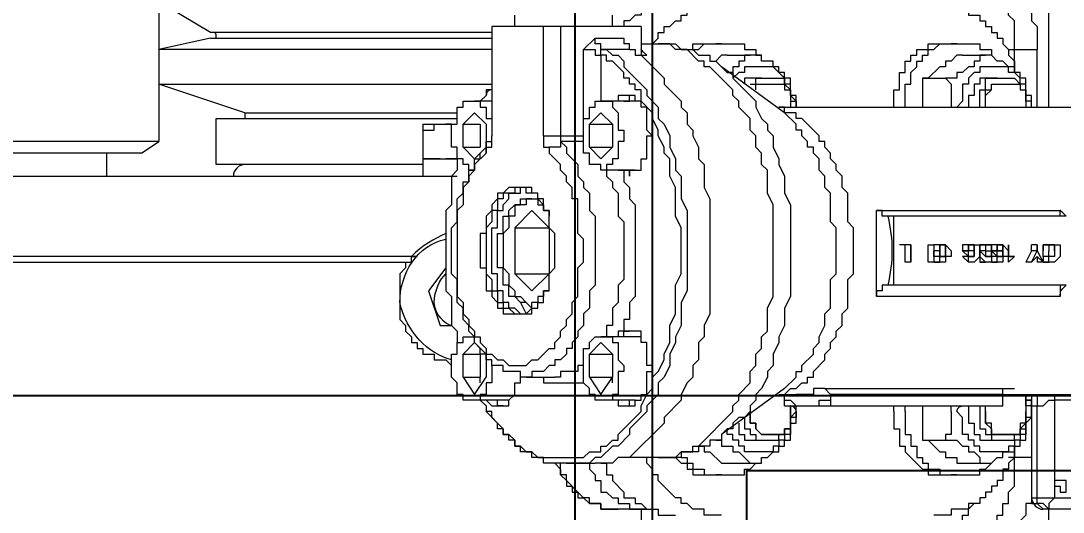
# Model space of a CAD drawing. Header units: millimetres. Extents: x 25083 to 52777, y 24772 to 45779.
# Drawn here: x 39082.8 to 39150.2, y 33938.9 to 33970.7 of the extents above; entities that cross this region are included whole.
import ezdxf

# ---------------------------------------------------------------- set-up
doc = ezdxf.new("R2010")
doc.units = ezdxf.units.MM
doc.styles.get("Standard").update_dxf_attribs({"font": ''})
doc.styles.get('Standard').set_extended_font_data('SimSun')
doc.dimstyles.new('ISO-25', dxfattribs={"dimtxt": 2.5, "dimasz": 2.5, "dimexe": 1.25, "dimexo": 0.625, "dimtad": 1, "dimtxsty": 'Standard', "dimcen": 2.5, "dimadec": 0, "dimazin": 0, "dimtfac": 1, "dimtmove": 0, "dimatfit": 3, "dimfxl": 1, "dimarcsym": 0})

# ---------------------------------------------------------------- blocks, each defined once
blk = doc.blocks.new('A$C6E4F4F8B')
at = {"color": 6, "ltscale": 15}
blk.add_line((74, 6.083), (74, 63.918), dxfattribs=at)
at = {"color": 1}
blk.add_line((74, 6.083), (24, 6.083), dxfattribs=at)
blk.add_line((0, 0), (197.2, 0))
blk = doc.blocks.new('*D925')
at = {"color": 0, "lineweight": -2}
for p, q in [((29677.862, 34881.662), (29677.862, 32448.293)), ((40733.017, 34757.645), (40733.017, 32448.293)), ((29680.362, 32449.543), (40730.517, 32449.543))]:
    blk.add_line(p, q, dxfattribs=at)
at = {"color": 0}
for points in [[(29680.362, 32449.96), (29680.362, 32449.127), (29677.862, 32449.543)], [(40730.517, 32449.127), (40730.517, 32449.96), (40733.017, 32449.543)]]:
    blk.add_solid(points, dxfattribs=at)
at = {"layer": 'DEFPOINTS', "color": 0}
for p in [(29677.862, 34882.287), (40733.017, 34758.27), (40733.017, 32449.543)]:
    blk.add_point(p, dxfattribs=at)
at = {"color": 0, "insert": (35205.439, 32451.628), "char_height": 2.5, "attachment_point": 5}
blk.add_mtext('11055,15', dxfattribs=at)
blk = doc.blocks.new('zw$D2F4')
at = {"color": 7, "lineweight": 5}
for points in [[(775.769, 424.092), (775.769, 383.242)], [(776.14, 382.5), (776.14, 424.092)], [(781.339, 424.463), (781.339, 379.9)], [(783.567, 399.211), (783.567, 412.58)], [(782.825, 400.325), (782.825, 411.466)], [(781.339, 402.553), (782.825, 402.553)], [(782.825, 400.325), (783.567, 399.211)], [(792.48, 399.211), (783.567, 399.211)], [(785.424, 393.641), (787.281, 399.211)], [(787.281, 399.211), (787.281, 377.672)], [(790.252, 395.869), (789.509, 399.211)], [(789.509, 377.672), (789.509, 399.211)], [(790.623, 395.869), (792.851, 399.582)], [(790.252, 395.869), (790.252, 377.672)], [(790.623, 377.672), (790.623, 395.869)], [(782.082, 382.128), (782.082, 395.497)], [(782.082, 395.497), (785.053, 395.497)], [(785.053, 395.497), (785.053, 379.9)], [(785.424, 393.641), (785.053, 393.641)], [(785.424, 393.641), (785.424, 379.9)], [(775.769, 383.242), (775.398, 383.242), (775.026, 383.614), (772.055, 383.614), (771.684, 383.242), (771.313, 383.242), (770.941, 382.871), (770.57, 382.871), (770.57, 382.5), (770.199, 382.5), (770.199, 382.128), (769.827, 382.128), (769.827, 381.386), (769.456, 381.386), (769.456, 380.643), (769.084, 380.272)], [(775.769, 383.242), (775.769, 382.871), (776.14, 382.871), (776.14, 382.5)], [(773.912, 381.757), (771.684, 381.014)], [(775.398, 380.643), (773.912, 381.757)], [(782.453, 382.128), (781.339, 382.128)], [(782.453, 382.128), (782.453, 381.757)], [(782.453, 381.014), (782.453, 382.128)], [(782.453, 382.128), (782.453, 379.9)], [(784.682, 382.128), (782.453, 382.128)], [(784.31, 382.128), (784.31, 381.386), (784.682, 381.386), (784.682, 380.643)], [(784.682, 382.128), (784.682, 380.272)], [(771.684, 381.014), (771.684, 380.272)], [(766.856, 378.786), (766.856, 379.529), (767.228, 379.529), (767.228, 379.9), (767.599, 379.9), (767.97, 379.9), (768.342, 380.272), (769.084, 380.272)], [(769.084, 380.272), (769.827, 380.272), (769.827, 379.9), (770.57, 379.9), (770.57, 379.529), (770.941, 379.529), (770.941, 378.786)], [(782.453, 379.9), (781.711, 379.9), (781.339, 380.272), (779.483, 380.272), (779.111, 380.643), (773.912, 380.643), (773.541, 380.272), (771.684, 380.272), (771.313, 379.9), (770.57, 379.9)], [(770.941, 378.786), (771.313, 379.158), (771.684, 379.158), (772.055, 379.529), (772.798, 379.529), (773.169, 379.9), (774.655, 379.9), (775.026, 380.272), (777.997, 380.272), (778.368, 379.9), (778.74, 379.9), (779.854, 379.9), (780.225, 379.529), (780.968, 379.529), (780.968, 379.158), (781.711, 379.158), (781.711, 378.786)], [(781.711, 378.786), (781.711, 379.158), (782.082, 379.158), (782.082, 379.529), (782.453, 379.529), (782.453, 379.9), (783.196, 379.9), (783.196, 380.272), (783.939, 380.272)], [(782.453, 379.9), (782.453, 380.643)], [(783.939, 380.272), (784.682, 380.272), (784.682, 379.9), (785.796, 379.9), (785.796, 379.529), (786.167, 379.529), (786.167, 378.786)], [(768.342, 379.529), (767.228, 378.786)], [(768.342, 379.529), (768.342, 378.415)], [(768.342, 379.529), (769.827, 379.529)], [(782.825, 378.043), (782.082, 378.786), (781.711, 378.786), (781.339, 379.158), (780.968, 379.158), (780.597, 379.529), (779.483, 379.529), (779.111, 379.9), (775.398, 379.9), (775.026, 379.9), (773.541, 379.9), (773.169, 379.529), (772.427, 379.529), (772.055, 379.158), (771.684, 379.158), (771.313, 378.786), (770.941, 378.786), (770.941, 378.415), (770.57, 378.415), (770.199, 378.043), (769.827, 378.043), (769.827, 377.672), (769.456, 377.301), (769.456, 376.929), (769.084, 376.558), (769.084, 375.444), (769.456, 375.073), (769.456, 374.701), (770.199, 373.959), (770.199, 373.587), (770.57, 373.587)], [(769.827, 379.529), (769.827, 378.415)], [(770.57, 378.786), (769.827, 379.529)], [(783.196, 379.529), (782.453, 378.786)], [(783.196, 379.529), (783.196, 378.415)], [(783.196, 379.529), (784.682, 379.529)], [(784.682, 379.529), (784.682, 378.415)], [(785.424, 378.786), (784.682, 379.529)], [(766.856, 376.558), (766.856, 378.786)], [(769.084, 377.672), (767.97, 377.672), (767.97, 378.043), (767.228, 378.043), (767.228, 378.415), (766.856, 378.415), (766.856, 378.786)], [(767.228, 378.786), (768.342, 378.043)], [(767.97, 378.415), (768.342, 378.415)], [(768.342, 375.444), (768.342, 375.815), (768.713, 375.815), (768.713, 376.929), (769.084, 376.929), (769.084, 377.672), (769.456, 377.672), (769.456, 378.043), (769.827, 378.043), (769.827, 378.415), (770.199, 378.415), (770.57, 378.786), (770.941, 378.786)], [(769.827, 378.415), (768.342, 378.415)], [(769.827, 378.043), (770.57, 378.786)], [(776.512, 378.415), (775.398, 378.415), (775.398, 378.043), (773.912, 378.043), (773.912, 377.672), (773.541, 377.672), (773.169, 377.301), (772.798, 377.301), (772.798, 376.929), (772.427, 376.929), (772.427, 375.444)], [(780.597, 375.444), (780.597, 376.558), (780.225, 376.929), (780.225, 377.301), (779.854, 377.301), (779.483, 377.672), (779.111, 377.672), (778.74, 378.043), (777.626, 378.043), (777.626, 378.415), (776.512, 378.415)], [(781.711, 378.786), (782.453, 378.786), (782.453, 378.415), (782.825, 378.415), (783.196, 378.043)], [(782.453, 378.786), (783.196, 378.043)], [(784.682, 378.415), (783.196, 378.415)], [(786.167, 378.786), (786.167, 378.415), (785.796, 378.415), (785.796, 378.043), (785.424, 378.043), (785.053, 378.043), (785.053, 377.672), (784.31, 377.672)], [(784.682, 378.043), (785.424, 378.786)], [(786.167, 377.672), (786.167, 378.786)], [(762.771, 372.844), (762.771, 374.33), (763.143, 374.33), (763.143, 375.073), (763.514, 375.073), (763.514, 375.815), (763.885, 375.815), (763.885, 376.187), (764.257, 376.187), (764.257, 376.558), (764.628, 376.558), (764.628, 376.929), (765, 376.929), (765, 377.301), (765.371, 377.301), (765.742, 377.672), (766.114, 377.672), (766.114, 378.043)], [(766.114, 378.043), (765, 376.929), (764.628, 376.929), (764.628, 376.558), (764.257, 376.187), (763.885, 376.187), (763.885, 375.815), (763.514, 375.444), (763.514, 375.073), (763.143, 374.701), (763.143, 371.73), (763.514, 371.359), (763.514, 370.988), (763.514, 370.616), (763.885, 370.616), (763.885, 370.245), (764.257, 369.874), (764.257, 369.502), (764.628, 369.502), (766.114, 368.017), (766.485, 368.017), (767.228, 367.645), (767.599, 367.274), (768.342, 367.274), (768.713, 366.903), (769.456, 366.531), (769.827, 366.531), (770.57, 366.16), (771.684, 366.16), (772.427, 365.789), (774.284, 365.789), (775.026, 365.417), (777.997, 365.417), (778.74, 365.789), (780.597, 365.789), (781.339, 366.16), (782.453, 366.16), (782.825, 366.531), (783.196, 366.531), (783.939, 366.903), (784.31, 366.903), (785.053, 367.274), (785.424, 367.274), (786.167, 368.017), (786.91, 368.017)], [(766.856, 378.043), (766.485, 377.672), (766.485, 377.301)], [(769.827, 378.043), (768.342, 378.043)], [(776.512, 378.043), (775.026, 378.043), (774.655, 377.672), (773.912, 377.672), (773.912, 377.301), (773.169, 377.301), (773.169, 376.929), (772.798, 376.929), (772.798, 376.558), (772.427, 376.187), (772.427, 375.815)], [(772.427, 375.815), (772.798, 376.187), (772.798, 376.558), (773.169, 376.558), (773.169, 376.929), (773.912, 376.929), (773.912, 377.301), (774.284, 377.301), (775.026, 377.301), (775.026, 377.672), (776.512, 377.672)], [(780.597, 375.815), (780.597, 376.187), (780.225, 376.187), (780.225, 376.929), (779.854, 376.929), (779.854, 377.301), (779.483, 377.301), (779.111, 377.301), (779.111, 377.672), (778.368, 377.672), (777.997, 378.043), (776.512, 378.043)], [(776.512, 377.672), (777.997, 377.672), (777.997, 377.301), (779.111, 377.301), (779.111, 376.929), (779.483, 376.929), (779.854, 376.558), (780.225, 376.558), (780.225, 375.815), (780.597, 375.815)], [(783.196, 378.043), (782.825, 378.043)], [(782.825, 378.043), (783.196, 378.043), (783.196, 377.672), (783.939, 377.672)], [(784.682, 378.043), (783.196, 378.043)], [(783.196, 378.043), (783.567, 378.043), (783.567, 377.672), (783.939, 377.672)], [(790.995, 377.672), (783.939, 377.672)], [(790.995, 377.672), (783.939, 377.672)], [(786.538, 377.672), (786.167, 377.672), (786.167, 378.043)], [(790.995, 368.017), (790.995, 377.672)], [(766.485, 377.301), (766.485, 376.558), (766.856, 376.558), (767.228, 376.187), (767.97, 376.187), (767.97, 375.815), (768.342, 375.815)], [(766.485, 376.929), (766.485, 377.301), (766.856, 377.301)], [(773.169, 375.815), (773.541, 376.187), (773.541, 376.558), (774.284, 376.558), (774.284, 376.929), (775.398, 376.929), (775.398, 377.301), (775.769, 377.301), (777.626, 377.301), (777.626, 376.929), (778.74, 376.929), (778.74, 376.558), (779.111, 376.558), (779.483, 376.187), (779.483, 375.815), (779.854, 375.815), (779.854, 375.444)], [(779.854, 375.444), (779.483, 375.444), (779.483, 376.187), (778.74, 376.187), (778.74, 376.558), (777.997, 376.558), (777.626, 376.929), (777.254, 376.929), (775.398, 376.929), (775.026, 376.558), (774.284, 376.558), (773.912, 376.187), (773.541, 376.187), (773.541, 375.815), (773.169, 375.444)], [(775.026, 376.187), (773.912, 375.073)], [(775.026, 376.187), (775.026, 373.959)], [(777.997, 376.187), (775.026, 376.187)], [(777.997, 376.187), (777.997, 373.959)], [(779.111, 375.073), (777.997, 376.187)], [(790.995, 369.874), (790.995, 376.187)], [(790.995, 376.187), (791.737, 376.187)], [(768.342, 375.444), (768.342, 373.587)], [(783.567, 373.216), (783.196, 372.844), (782.825, 372.844), (782.082, 372.102), (781.339, 372.102), (780.968, 371.73), (780.597, 371.73), (780.225, 371.359), (779.111, 371.359), (778.74, 370.988), (776.14, 370.988), (775.769, 370.988), (774.284, 370.988), (773.912, 371.359), (772.798, 371.359), (772.427, 371.73), (771.684, 371.73), (771.313, 372.102), (770.941, 372.102), (770.57, 372.473), (770.199, 372.473), (770.199, 372.844), (769.827, 372.844), (769.456, 373.216), (769.456, 373.587), (769.084, 373.587), (769.084, 373.959), (768.713, 374.33), (768.713, 375.073), (768.342, 375.073), (768.342, 375.444)], [(773.169, 375.815), (772.427, 375.444)], [(772.427, 375.444), (772.798, 375.073)], [(772.427, 375.444), (772.427, 375.073), (772.798, 375.073)], [(772.798, 375.073), (773.169, 375.444)], [(773.169, 375.444), (773.169, 375.815)], [(779.854, 375.444), (779.854, 374.701), (779.483, 374.701), (779.483, 374.33), (779.111, 374.33), (779.111, 373.959), (778.74, 373.959)], [(779.483, 374.33), (779.854, 374.701), (780.225, 374.701), (780.225, 375.444), (780.597, 375.444)], [(779.483, 374.33), (779.854, 374.33), (779.854, 374.701), (780.225, 374.701), (780.225, 375.073), (780.597, 375.073), (780.597, 375.444)], [(768.342, 375.073), (768.342, 374.33), (767.97, 374.33), (767.97, 372.844), (767.97, 371.73), (768.342, 371.73)], [(772.798, 375.073), (773.169, 375.073)], [(772.798, 375.073), (772.798, 374.701), (773.169, 374.701), (773.169, 374.33), (773.541, 374.33)], [(772.798, 375.073), (772.798, 374.701), (773.169, 374.701), (773.169, 374.33), (773.541, 374.33)], [(773.912, 373.959), (773.912, 374.33), (773.541, 374.33), (773.541, 374.701), (773.169, 374.701), (773.169, 375.073)], [(773.912, 375.073), (775.026, 373.959)], [(777.997, 373.959), (779.111, 375.073)], [(773.541, 374.33), (773.912, 374.33), (773.912, 373.959)], [(778.74, 373.959), (779.111, 373.959), (779.111, 374.33), (779.483, 374.33)], [(783.939, 374.33), (783.196, 374.33), (783.196, 373.959), (782.825, 373.959)], [(783.939, 374.33), (783.939, 371.73)], [(783.939, 374.33), (790.995, 374.33)], [(762.771, 373.587), (762.4, 373.216), (762.029, 373.216), (761.657, 372.844), (761.286, 372.844), (761.286, 372.473), (760.915, 372.473), (760.915, 372.102), (760.543, 372.102), (760.543, 371.73), (760.172, 371.359), (760.172, 370.616), (759.801, 370.616), (759.801, 369.502)], [(769.084, 371.73), (769.084, 372.102), (768.713, 372.102), (768.713, 373.216), (768.342, 373.216), (768.342, 373.587)], [(770.57, 373.587), (770.941, 373.216), (771.313, 373.216), (771.684, 372.844), (772.055, 372.844), (772.427, 372.473), (773.169, 372.473), (773.541, 372.102), (775.398, 372.102), (775.769, 371.73), (777.254, 371.73), (777.626, 372.102), (779.854, 372.102), (779.854, 372.473), (780.597, 372.473), (780.968, 372.844), (781.339, 372.844), (781.711, 373.216), (782.082, 373.216), (782.825, 373.959)], [(773.912, 373.959), (775.026, 373.959), (775.398, 373.587), (776.512, 373.587)], [(777.997, 373.959), (775.026, 373.959)], [(775.398, 373.587), (777.626, 373.587)], [(776.512, 373.587), (777.626, 373.587), (777.997, 373.959), (778.74, 373.959)], [(783.567, 373.216), (783.196, 373.216), (783.196, 373.959), (782.825, 373.959)], [(759.801, 369.502), (759.801, 370.616), (760.172, 370.616), (760.172, 371.359), (760.543, 371.359), (760.543, 371.73), (760.915, 372.102), (761.657, 372.844), (762.029, 372.844), (762.029, 373.216), (762.771, 373.216)], [(762.771, 372.844), (762.771, 370.988)], [(789.509, 370.616), (789.509, 370.245), (789.138, 369.874), (789.138, 369.502), (788.767, 369.131), (788.395, 369.131), (786.91, 367.645), (786.538, 367.645), (785.796, 366.903), (785.053, 366.903), (784.682, 366.531), (783.939, 366.16), (783.196, 366.16), (782.453, 365.789), (781.711, 365.789), (781.339, 365.417), (779.854, 365.417), (779.111, 365.046), (778.368, 365.046), (777.626, 365.046), (773.912, 365.046), (773.169, 365.417), (771.684, 365.417), (770.941, 365.789), (770.57, 365.789), (769.827, 366.16), (769.084, 366.16), (768.342, 366.531), (767.97, 366.903), (767.228, 366.903), (766.485, 367.645), (766.114, 367.645), (765, 368.759), (764.628, 368.759), (763.885, 369.502), (763.885, 369.874), (763.143, 370.616), (763.143, 370.988), (762.771, 371.359), (762.771, 372.844)], [(783.567, 371.73), (783.567, 373.216)], [(783.939, 373.216), (783.567, 373.216)], [(790.995, 373.216), (783.939, 373.216)], [(766.856, 370.616), (766.856, 370.988), (767.228, 370.988), (767.228, 371.359), (767.599, 371.359), (767.97, 371.73), (769.084, 371.73)], [(769.084, 371.73), (770.199, 371.73), (770.199, 371.359), (770.57, 371.359), (770.941, 370.988), (770.941, 370.616)], [(781.711, 370.616), (782.082, 370.616), (782.082, 371.359), (782.453, 371.359), (782.825, 371.359), (782.825, 371.73), (783.939, 371.73)], [(783.939, 371.73), (785.053, 371.73), (785.053, 371.359), (785.796, 371.359), (785.796, 370.988), (786.167, 370.988), (786.167, 370.616)], [(785.053, 371.73), (789.509, 371.73)], [(789.509, 371.73), (789.509, 370.988), (789.138, 370.988), (789.138, 370.616)], [(790.252, 370.988), (789.509, 371.73)], [(762.771, 371.359), (762.4, 371.359), (762.029, 370.988), (761.657, 370.988), (761.657, 370.616), (760.915, 370.616), (760.915, 370.245), (760.543, 369.874), (760.543, 369.502), (760.172, 369.502), (760.172, 368.759), (759.801, 368.759), (759.801, 367.645)], [(789.509, 368.759), (789.509, 368.388), (789.138, 368.388), (789.138, 368.017), (787.652, 366.531), (787.281, 366.531), (786.167, 365.417), (785.796, 365.417), (785.424, 365.046), (784.682, 365.046), (784.31, 364.675), (783.939, 364.675), (783.196, 364.303), (782.453, 364.303), (782.082, 363.932), (780.597, 363.932), (779.854, 363.56), (778.368, 363.56), (777.626, 363.56), (772.427, 363.56), (771.684, 363.932), (770.941, 363.932), (770.57, 364.303), (769.456, 364.303), (769.084, 364.675), (768.342, 364.675), (767.97, 365.046), (767.228, 365.417), (766.856, 365.417), (765.742, 366.531), (765.371, 366.531), (763.143, 368.759), (763.143, 369.502), (762.771, 369.874), (762.771, 370.988)], [(768.342, 371.359), (767.228, 370.616)], [(768.342, 371.359), (768.342, 369.874)], [(768.342, 371.359), (769.827, 371.359)], [(769.827, 371.359), (769.827, 369.874)], [(770.57, 370.616), (769.827, 371.359)], [(783.196, 371.359), (782.453, 370.616)], [(783.196, 371.359), (783.196, 369.874)], [(783.196, 371.359), (784.682, 371.359)], [(784.682, 371.359), (784.682, 369.874)], [(785.424, 370.616), (784.682, 371.359)], [(789.509, 370.616), (789.881, 370.616), (789.881, 370.988), (790.252, 370.988)], [(790.252, 370.988), (790.252, 369.131)], [(762.771, 370.616), (762.771, 370.245), (762.029, 370.245), (762.029, 369.874), (761.657, 369.874), (760.915, 369.131), (760.543, 369.131), (760.543, 368.388), (760.172, 368.388), (760.172, 368.017), (759.801, 367.645)], [(766.856, 368.388), (766.856, 370.616)], [(769.084, 369.131), (768.713, 369.131), (768.713, 369.502), (767.228, 369.502), (767.228, 369.874), (766.856, 369.874), (766.856, 370.616)], [(767.228, 370.616), (768.342, 369.874)], [(770.941, 370.616), (770.941, 369.874), (770.57, 369.874), (770.57, 369.502), (770.199, 369.502), (769.456, 369.502), (769.084, 369.131)], [(769.827, 369.874), (770.57, 370.616)], [(770.941, 368.388), (770.941, 370.616)], [(781.711, 370.245), (781.339, 370.245), (780.968, 369.874), (780.597, 369.874), (780.225, 369.502), (778.74, 369.502), (778.368, 369.131), (774.655, 369.131), (774.284, 369.502), (773.912, 369.502), (773.169, 369.502), (772.798, 369.874), (771.684, 369.874), (771.684, 370.245), (770.941, 370.245)], [(781.711, 368.388), (781.711, 370.616)], [(783.939, 369.131), (783.567, 369.131), (783.567, 369.502), (782.453, 369.502), (782.453, 369.874), (782.082, 369.874), (782.082, 370.245), (781.711, 370.245), (781.711, 370.616)], [(782.453, 370.616), (783.196, 369.874)], [(786.167, 370.616), (786.167, 369.874), (785.796, 369.874), (785.424, 369.502), (784.31, 369.502), (784.31, 369.131), (783.939, 369.131)], [(784.682, 369.874), (785.424, 370.616)], [(786.167, 368.388), (786.167, 370.616)], [(789.138, 370.616), (786.167, 370.616)], [(786.91, 368.017), (786.91, 368.388), (787.281, 368.388), (787.281, 368.759), (787.652, 368.759), (787.652, 369.131), (788.024, 369.131), (788.767, 369.874), (788.767, 370.245), (789.138, 370.245), (789.138, 370.616)], [(789.138, 370.616), (789.509, 370.616)], [(789.509, 368.759), (789.509, 370.616)], [(759.801, 367.645), (759.801, 369.502)], [(766.856, 369.502), (766.485, 369.502), (766.485, 368.759)], [(767.97, 369.874), (768.342, 369.874)], [(769.827, 369.874), (768.342, 369.874)], [(769.827, 369.874), (768.342, 369.874)], [(771.313, 369.131), (771.313, 369.502), (770.941, 369.502)], [(781.711, 369.502), (781.711, 369.131)], [(784.682, 369.874), (783.196, 369.874)], [(784.682, 369.874), (783.196, 369.874)], [(786.538, 368.759), (786.538, 369.502), (786.167, 369.502)], [(790.995, 369.874), (791.737, 369.874)], [(792.48, 365.789), (792.48, 366.903), (792.109, 366.903), (792.109, 368.017), (791.737, 368.017), (791.737, 368.388), (791.366, 368.759), (791.366, 369.131), (790.995, 369.131), (790.995, 369.502)], [(763.143, 366.903), (763.143, 369.131)], [(766.485, 368.759), (766.856, 368.759), (766.856, 369.131)], [(766.485, 368.759), (766.485, 368.388), (766.856, 368.388), (766.856, 368.017), (767.228, 368.017), (767.228, 367.645), (768.713, 367.645), (768.713, 367.274), (769.084, 367.274)], [(769.084, 367.274), (769.084, 367.645), (770.57, 367.645), (770.57, 368.017), (770.941, 368.017), (771.313, 368.017), (771.313, 368.759)], [(770.941, 369.131), (771.313, 369.131), (771.313, 368.759)], [(771.313, 368.759), (771.313, 369.131)], [(781.711, 369.131), (780.968, 369.131), (780.597, 368.759), (779.854, 368.759), (779.483, 368.388), (773.912, 368.388), (773.541, 368.388), (773.169, 368.759), (772.055, 368.759), (772.055, 369.131), (771.313, 369.131)], [(781.711, 369.131), (781.711, 368.759), (781.339, 368.759)], [(781.339, 368.759), (781.711, 368.759), (781.711, 368.017), (782.082, 368.017), (782.453, 368.017), (782.453, 367.645), (783.939, 367.645), (783.939, 367.274)], [(781.711, 368.759), (781.711, 369.131)], [(783.939, 367.274), (784.31, 367.645), (785.796, 367.645), (785.796, 368.017), (786.167, 368.017), (786.167, 368.388), (786.538, 368.388), (786.538, 368.759)], [(786.167, 369.131), (786.167, 368.759), (786.538, 368.759)], [(789.509, 368.759), (789.881, 368.759), (789.881, 369.131)], [(790.252, 369.131), (789.881, 369.131)], [(790.252, 369.131), (789.881, 369.131)], [(759.801, 368.017), (748.66, 368.017)], [(766.856, 368.388), (766.856, 368.017)], [(770.941, 368.017), (770.941, 368.388)], [(781.711, 368.388), (781.711, 368.017)], [(786.167, 368.017), (786.167, 368.388)], [(789.138, 368.388), (789.138, 367.645)], [(790.995, 368.017), (789.138, 368.017)], [(790.995, 368.017), (789.138, 368.017)], [(789.881, 368.017), (789.881, 366.903)], [(759.801, 367.645), (759.801, 366.903), (759.429, 366.903), (759.429, 365.789)], [(759.429, 362.818), (759.429, 363.932), (759.801, 363.932), (759.801, 364.675), (760.172, 365.046), (760.172, 365.417), (760.543, 365.417), (760.543, 365.789), (760.915, 366.16), (761.657, 366.903), (762.029, 366.903), (762.029, 367.274), (762.4, 367.274), (762.771, 367.645), (763.143, 367.645)], [(764.628, 362.818), (764.257, 362.818), (764.257, 363.56), (763.885, 363.56), (763.885, 364.303), (763.514, 364.303), (763.514, 365.417), (763.143, 365.417), (763.143, 366.16), (763.143, 366.903)], [(763.143, 366.903), (763.143, 365.789), (763.514, 365.417), (763.514, 364.675), (763.885, 364.675), (763.885, 364.303), (766.114, 362.075), (766.485, 362.075), (766.856, 361.704), (767.228, 361.704), (767.97, 360.961), (768.713, 360.961), (769.084, 360.59), (769.827, 360.59), (770.199, 360.218), (770.941, 360.218), (771.313, 359.847), (772.798, 359.847), (773.541, 359.476), (779.483, 359.476), (780.225, 359.847), (781.711, 359.847), (782.082, 360.218), (782.825, 360.218), (783.196, 360.59), (783.939, 360.59), (784.31, 360.961), (785.053, 360.961), (785.796, 361.704), (786.167, 361.704), (786.538, 362.075), (786.91, 362.075), (788.395, 363.56), (788.395, 363.932), (788.767, 363.932), (788.767, 364.303), (789.509, 365.046), (789.509, 365.789), (789.881, 366.16), (789.881, 366.903)], [(789.881, 366.903), (789.881, 365.789), (789.509, 365.417), (789.509, 364.675), (789.138, 364.303), (789.138, 363.56), (788.767, 363.56), (788.767, 363.189), (788.395, 362.818)], [(789.881, 367.274), (790.252, 366.903), (790.623, 366.903), (790.623, 366.531), (790.995, 366.531), (790.995, 366.16), (791.366, 365.789), (791.366, 365.417), (791.737, 365.417), (791.737, 365.046), (792.109, 365.046), (792.109, 364.303), (792.48, 363.932), (792.48, 362.818)], [(763.143, 365.789), (762.771, 365.417), (762.771, 365.046), (762.4, 365.046), (762.4, 364.675), (762.029, 364.675), (762.029, 363.932), (762.029, 363.189)], [(763.514, 365.417), (763.143, 365.417), (763.143, 365.046), (762.771, 365.046), (762.771, 364.675), (762.4, 364.675), (762.4, 363.932), (762.029, 363.932), (762.029, 363.56), (762.029, 362.818)], [(789.509, 365.046), (789.509, 364.675), (789.881, 364.675), (789.881, 363.189)], [(789.509, 364.675), (789.509, 364.303), (789.881, 363.932), (789.881, 362.818)], [(763.885, 364.303), (763.885, 363.932), (763.514, 363.932), (763.514, 363.56), (762.771, 362.818), (762.771, 362.446)], [(762.029, 362.818), (762.029, 363.189)], [(762.029, 362.818), (762.029, 361.332), (762.4, 361.332), (762.4, 360.961), (762.771, 360.59), (762.771, 360.218)], [(764.257, 363.189), (764.257, 362.818), (763.885, 362.818), (763.885, 362.075), (763.514, 362.075), (763.514, 361.704), (762.771, 360.961)], [(767.599, 358.733), (764.628, 362.818)], [(788.395, 362.818), (788.024, 362.446), (788.024, 362.075), (787.652, 362.075), (786.167, 360.59), (785.796, 360.59), (785.053, 360.218), (784.682, 359.847), (784.31, 359.847), (783.939, 359.476), (783.196, 359.476), (782.453, 359.104), (782.082, 359.104), (781.339, 358.733), (780.225, 358.733), (779.483, 358.361), (776.883, 358.361), (776.512, 358.361), (773.541, 358.361), (772.798, 358.733), (771.684, 358.733), (770.941, 359.104), (770.57, 359.104), (769.827, 359.476), (769.084, 359.476), (768.713, 359.847), (768.342, 359.847), (767.599, 360.218), (767.228, 360.59), (766.856, 360.59), (766.485, 360.961), (766.114, 360.961), (765.742, 361.332), (765.742, 361.704), (765.371, 362.075), (765, 362.075), (765, 362.446), (764.628, 362.818)], [(785.424, 358.733), (788.395, 362.818)], [(789.138, 362.446), (789.138, 362.818), (788.767, 363.189)], [(789.881, 362.818), (789.881, 361.332), (789.509, 361.332), (789.509, 360.961), (789.509, 360.59), (789.138, 360.59), (789.138, 360.218)], [(789.881, 362.818), (789.881, 363.189)], [(762.771, 362.446), (762.771, 360.961)], [(766.114, 357.99), (765.742, 357.99), (765.742, 358.361), (764.628, 358.361), (764.628, 358.733), (764.257, 358.733), (764.257, 359.104), (763.885, 359.104), (763.885, 359.476), (763.514, 359.476), (763.514, 361.332), (763.885, 361.332), (763.885, 361.704), (764.257, 361.704), (764.257, 362.075), (764.628, 362.075), (764.628, 362.446), (765, 362.446)], [(785.796, 357.99), (786.167, 357.99), (786.538, 358.361), (787.281, 358.361), (787.281, 358.733), (787.652, 358.733), (788.024, 359.104), (788.395, 359.476), (788.395, 361.332), (788.024, 361.332), (788.024, 361.704), (787.652, 362.075)], [(789.138, 360.961), (789.138, 361.332), (788.767, 361.332), (788.767, 361.704), (788.395, 361.704), (788.395, 362.075), (788.024, 362.075), (788.024, 362.446)], [(789.138, 362.446), (789.138, 360.961)], [(765.742, 361.332), (765, 361.332), (765, 360.961), (764.628, 360.961), (764.628, 360.59), (764.257, 360.59), (764.257, 359.847)], [(762.771, 360.961), (762.771, 360.218), (763.143, 360.218), (763.143, 359.847), (763.514, 359.476), (763.514, 359.104), (763.885, 359.104), (763.885, 358.733), (764.257, 358.733), (764.257, 358.361)], [(766.114, 360.961), (765.371, 360.961), (765.371, 360.59), (765, 360.59), (764.628, 360.218), (764.628, 359.476)], [(787.281, 360.961), (787.281, 360.59), (787.652, 360.59), (787.652, 359.847)], [(787.652, 358.361), (787.652, 358.733), (788.024, 358.733), (788.024, 359.104), (788.395, 359.104), (788.395, 359.476), (788.767, 359.476), (788.767, 360.218), (789.138, 360.218), (789.138, 360.59), (789.138, 360.961)], [(786.91, 360.59), (787.281, 360.59), (787.281, 359.476)], [(764.257, 359.847), (764.257, 359.104), (764.628, 359.104), (764.628, 358.733), (765, 358.733), (765, 358.361), (765.742, 358.361), (766.114, 357.99)], [(764.628, 359.476), (764.628, 358.733), (765, 358.733), (765, 358.361), (766.114, 358.361)], [(787.652, 359.847), (787.652, 358.733), (787.281, 358.733), (786.91, 358.361), (786.167, 358.361), (786.167, 357.99), (785.796, 357.99)], [(787.281, 359.476), (787.281, 358.733), (786.91, 358.733), (786.91, 358.361), (785.796, 358.361)], [(766.485, 358.733), (766.856, 358.733)], [(766.485, 358.733), (766.485, 344.621)], [(766.856, 358.733), (766.856, 358.361), (766.485, 357.99), (766.485, 356.876), (766.485, 356.505), (766.856, 356.505), (766.856, 355.762)], [(766.856, 358.733), (767.228, 358.733)], [(767.228, 359.104), (767.228, 357.99)], [(767.228, 359.104), (767.228, 358.733), (767.599, 358.361), (767.599, 357.99), (767.97, 357.619), (767.97, 357.247), (768.342, 357.247), (768.342, 356.876), (768.713, 356.876), (769.456, 356.133), (769.827, 356.133), (770.199, 355.762), (770.57, 355.762), (770.941, 355.391), (771.313, 355.391), (771.684, 355.019), (772.427, 355.019), (772.798, 354.648), (774.655, 354.648), (775.026, 354.276), (777.997, 354.276), (778.368, 354.648), (780.225, 354.648), (780.597, 355.019), (781.339, 355.019), (781.711, 355.391), (782.082, 355.391), (782.453, 355.762), (782.825, 355.762), (783.196, 356.133), (783.567, 356.133), (783.567, 356.505), (783.939, 356.505), (785.053, 357.619), (785.053, 357.99), (785.424, 357.99), (785.424, 358.733), (785.796, 358.733), (785.796, 359.104)], [(767.599, 358.733), (768.342, 357.99), (768.713, 357.99), (768.713, 357.619), (769.084, 357.619), (769.827, 356.876), (770.199, 356.876), (770.57, 356.505), (770.941, 356.505), (771.684, 356.133), (772.427, 356.133), (772.798, 355.762), (774.655, 355.762), (775.026, 355.391), (776.14, 355.391), (776.512, 355.391), (777.997, 355.391), (778.368, 355.762), (780.225, 355.762), (780.597, 356.133), (781.339, 356.133), (781.711, 356.505), (782.453, 356.505), (782.825, 356.876), (783.196, 356.876), (783.196, 357.247), (783.567, 357.247), (783.939, 357.619), (784.31, 357.619), (784.31, 357.99), (784.682, 357.99), (785.424, 358.733)], [(785.796, 359.104), (785.796, 336.823)], [(764.257, 358.361), (765.371, 358.361), (765.371, 357.99), (766.114, 357.99)], [(767.599, 356.133), (767.599, 356.876), (767.228, 356.876), (767.228, 357.99)], [(785.796, 357.99), (786.538, 357.99), (786.538, 358.361), (787.652, 358.361)], [(767.599, 356.133), (767.228, 355.762)], [(767.599, 356.133), (767.599, 343.878)], [(766.856, 355.762), (766.485, 355.762)], [(767.228, 355.762), (766.856, 355.762)], [(767.228, 344.621), (767.228, 355.762)], [(773.541, 340.908), (773.541, 352.791)], [(773.541, 352.791), (779.111, 352.791)], [(774.284, 352.048), (774.284, 352.42), (773.912, 352.42), (773.912, 352.791), (773.541, 352.791)], [(778.74, 352.048), (778.74, 352.42), (779.111, 352.42), (779.111, 352.791)], [(779.111, 352.791), (779.111, 340.908)], [(774.284, 340.536), (774.284, 352.048)], [(778.74, 340.536), (778.74, 352.048)], [(766.114, 351.677), (765, 351.677), (765, 351.306), (763.885, 351.306), (763.885, 350.934), (763.514, 350.934), (763.143, 350.563), (762.4, 349.82), (762.4, 349.449), (762.029, 349.449), (762.029, 347.963)], [(774.284, 351.677), (778.74, 351.677)], [(776.883, 350.563), (776.883, 351.306)], [(776.883, 350.563), (776.883, 351.306)], [(785.796, 351.677), (786.91, 351.677), (786.91, 351.306), (788.024, 351.306), (788.024, 350.934), (788.767, 350.934), (788.767, 350.563), (789.138, 350.563), (789.138, 350.192), (789.509, 350.192), (789.509, 349.449), (789.881, 349.449), (789.881, 347.963)], [(766.114, 350.934), (764.628, 350.934), (764.628, 350.563), (763.885, 350.563), (763.885, 350.192), (763.143, 350.192), (763.143, 349.82), (762.771, 349.82), (762.771, 349.449), (762.4, 349.449), (762.4, 348.706), (762.029, 348.706), (762.029, 347.592)], [(775.769, 350.934), (776.883, 350.934)], [(775.769, 350.563), (775.769, 350.934)], [(776.883, 350.563), (775.769, 350.563)], [(775.769, 350.563), (776.883, 350.563)], [(785.796, 350.934), (787.281, 350.934), (787.281, 350.563), (788.024, 350.563), (788.395, 350.192), (788.767, 350.192), (788.767, 349.82), (789.138, 349.82), (789.138, 349.449), (789.509, 349.449), (789.509, 349.077), (789.881, 348.706), (789.881, 347.592)], [(764.257, 349.82), (764.257, 349.449), (763.514, 348.706), (763.514, 348.335), (763.143, 348.335), (763.143, 347.592), (762.771, 347.592), (762.771, 347.221)], [(764.257, 349.82), (764.257, 348.335)], [(766.114, 349.82), (764.257, 349.82)], [(787.652, 349.82), (785.796, 349.82)], [(787.652, 349.82), (787.652, 348.335)], [(789.138, 347.221), (789.138, 347.592), (788.767, 347.963), (788.767, 348.335), (788.395, 348.335), (788.395, 348.706), (787.652, 349.449), (787.652, 349.82)], [(775.769, 349.449), (776.883, 349.449)], [(775.769, 349.449), (776.883, 349.449)], [(775.769, 349.077), (775.769, 349.449)], [(776.883, 349.449), (776.883, 349.077)], [(763.885, 343.878), (763.143, 343.878), (762.771, 344.25), (762.4, 344.25), (762.4, 344.621), (761.657, 344.621), (761.657, 344.993), (761.286, 344.993), (761.286, 345.364), (760.915, 345.364), (760.915, 345.735), (760.543, 345.735), (760.543, 346.107), (760.172, 346.107), (760.172, 346.478), (760.172, 346.849), (759.801, 346.849), (759.801, 347.963), (759.429, 347.963), (759.429, 349.077)], [(775.769, 349.077), (775.769, 348.706)], [(776.14, 349.077), (775.769, 349.077)], [(775.769, 348.706), (775.769, 349.077)], [(776.14, 349.077), (775.769, 349.077)], [(775.769, 348.706), (776.14, 348.706)], [(775.769, 348.335), (775.769, 348.706)], [(775.769, 348.335), (775.769, 348.706)], [(776.14, 349.077), (776.512, 349.077)], [(776.883, 349.077), (776.14, 349.077)], [(776.14, 348.706), (776.14, 349.077)], [(776.14, 348.706), (776.14, 349.077)], [(776.14, 348.706), (776.14, 349.077)], [(776.14, 348.706), (776.14, 349.077)], [(776.14, 348.706), (776.14, 348.335)], [(776.14, 348.706), (776.512, 348.706)], [(776.14, 348.706), (776.14, 348.335)], [(776.512, 348.706), (776.14, 348.706)], [(776.14, 348.335), (776.14, 348.706)], [(776.512, 348.706), (776.512, 349.077)], [(776.512, 348.706), (776.512, 349.077)], [(776.883, 349.077), (776.512, 349.077)], [(776.512, 348.706), (776.883, 348.706)], [(776.883, 348.706), (776.512, 348.706)], [(776.883, 348.706), (776.883, 349.077)], [(776.883, 348.706), (776.883, 349.077)], [(776.883, 348.706), (776.883, 349.077)], [(776.883, 348.706), (776.883, 349.077)], [(776.883, 348.706), (776.883, 348.335)], [(776.883, 348.335), (776.883, 348.706)], [(776.883, 348.706), (776.883, 348.335)], [(776.883, 348.335), (776.883, 348.706)], [(776.883, 348.706), (776.883, 348.335)], [(792.48, 349.077), (792.48, 347.592), (792.109, 347.592), (792.109, 346.849), (791.737, 346.849), (791.737, 346.107), (791.366, 346.107), (791.366, 345.735), (790.995, 345.735), (790.995, 345.364), (790.623, 345.364), (790.623, 344.993), (790.252, 344.993), (790.252, 344.621), (789.881, 344.621), (789.509, 344.25), (789.138, 344.25), (788.767, 343.878), (788.024, 343.878)], [(762.029, 347.592), (762.029, 347.963)], [(764.257, 348.335), (764.257, 347.592), (763.885, 347.221), (763.885, 346.849), (763.514, 346.849), (763.514, 346.478), (763.143, 346.107), (762.771, 346.107), (762.771, 345.735)], [(766.114, 347.963), (764.628, 347.963), (764.628, 348.335), (764.257, 348.335)], [(776.14, 348.335), (775.769, 348.335)], [(776.14, 348.335), (776.512, 348.335)], [(776.512, 348.335), (776.14, 348.335)], [(776.14, 347.963), (776.14, 348.335)], [(776.512, 347.963), (776.14, 347.963)], [(776.512, 348.335), (776.883, 348.335)], [(776.883, 348.335), (776.512, 348.335)], [(776.883, 348.335), (776.512, 347.963)], [(787.652, 348.335), (787.281, 347.963), (785.796, 347.963)], [(789.138, 345.735), (789.138, 346.107), (788.767, 346.107), (788.767, 346.478), (788.395, 346.478), (788.395, 346.849), (788.024, 347.221), (788.024, 347.592), (787.652, 347.592), (787.652, 347.963), (787.652, 348.335)], [(789.881, 347.592), (789.881, 347.963)], [(759.058, 347.592), (759.058, 347.221), (759.429, 347.221), (759.429, 346.849), (759.801, 346.849), (760.172, 346.478)], [(762.029, 347.592), (762.029, 346.107), (762.4, 346.107), (762.4, 345.735), (762.771, 345.364)], [(762.771, 347.221), (762.771, 345.735)], [(766.114, 342.764), (765.742, 342.764), (765.742, 343.136), (764.628, 343.136), (764.628, 343.507), (764.257, 343.507), (764.257, 343.878), (763.885, 343.878), (763.885, 344.25), (763.514, 344.25), (763.514, 346.107), (763.885, 346.107), (763.885, 346.478), (764.257, 346.478), (764.257, 346.849), (764.628, 346.849), (764.628, 347.221), (765.742, 347.221), (766.114, 347.592)], [(776.14, 347.221), (775.769, 346.849)], [(776.512, 347.221), (776.14, 346.849)], [(776.14, 346.849), (776.14, 347.221)], [(776.14, 346.849), (776.14, 347.221)], [(776.512, 346.849), (776.512, 347.221)], [(776.512, 346.849), (776.512, 347.221)], [(776.512, 347.221), (776.512, 346.849)], [(776.512, 346.849), (776.512, 347.221)], [(776.883, 347.221), (776.512, 347.221)], [(776.883, 346.849), (776.883, 347.221)], [(776.883, 346.849), (776.883, 347.221)], [(776.883, 346.849), (776.883, 347.221)], [(785.796, 342.764), (786.167, 342.764), (786.167, 343.136), (787.281, 343.136), (787.281, 343.507), (787.652, 343.507), (788.024, 343.878), (788.024, 344.25), (788.395, 344.25), (788.395, 346.107), (788.024, 346.107), (788.024, 346.478), (787.652, 346.849), (787.281, 346.849), (787.281, 347.221), (786.167, 347.221), (785.796, 347.592)], [(789.881, 347.592), (789.881, 346.107), (789.509, 346.107), (789.509, 345.735), (789.509, 345.364), (789.138, 345.364)], [(789.138, 347.221), (789.138, 345.735)], [(757.572, 346.478), (757.944, 346.478), (757.944, 346.107), (758.315, 345.735), (758.686, 345.735), (758.686, 345.364), (759.058, 345.364), (759.058, 344.993), (759.429, 344.993), (759.429, 344.621), (760.172, 344.621), (760.172, 344.25), (760.915, 344.25), (761.286, 343.878), (761.657, 343.878), (763.143, 343.878)], [(775.769, 346.849), (776.14, 346.849)], [(775.769, 346.478), (775.769, 346.849)], [(775.769, 346.478), (775.769, 346.849)], [(776.14, 346.107), (775.769, 346.478)], [(776.14, 346.849), (776.14, 346.478)], [(776.14, 346.849), (776.512, 346.849)], [(776.14, 346.478), (776.14, 346.849)], [(776.14, 346.478), (776.14, 346.849)], [(776.14, 346.478), (776.14, 346.849)], [(776.14, 346.478), (776.512, 346.478)], [(776.512, 346.478), (776.14, 346.478)], [(776.512, 346.478), (776.512, 346.849)], [(776.883, 346.849), (776.512, 346.849)], [(776.512, 346.849), (776.883, 346.849)], [(776.512, 346.478), (776.512, 346.849)], [(776.512, 346.478), (776.883, 346.478)], [(776.883, 346.478), (776.512, 346.478)], [(776.883, 346.849), (776.883, 346.478)], [(776.883, 346.478), (776.883, 346.849)], [(776.883, 346.849), (776.883, 346.478)], [(776.883, 346.849), (776.883, 346.478)], [(776.883, 346.478), (776.883, 346.107)], [(789.509, 343.878), (791.366, 343.878), (791.737, 344.25), (792.48, 344.25), (792.48, 344.621), (793.223, 344.621), (793.223, 344.993), (793.594, 344.993), (793.594, 345.364), (793.966, 345.364), (793.966, 345.735), (794.337, 345.735), (794.708, 346.107), (794.708, 346.478), (795.08, 346.478)], [(766.114, 346.107), (765, 346.107), (765, 345.735), (764.628, 345.735), (764.628, 345.364), (764.257, 345.364), (764.257, 344.621)], [(775.769, 345.735), (776.14, 346.107)], [(776.14, 346.107), (775.769, 346.107)], [(775.769, 346.107), (775.769, 345.735)], [(775.769, 345.735), (775.769, 346.107)], [(775.769, 345.735), (775.769, 346.107)], [(776.512, 346.107), (776.14, 345.735)], [(776.14, 346.107), (776.512, 346.107)], [(776.512, 346.107), (776.14, 346.107)], [(776.883, 346.107), (776.512, 346.107)], [(776.512, 345.735), (776.512, 346.107)], [(776.512, 346.107), (776.883, 346.107)], [(776.883, 346.107), (776.512, 346.107)], [(776.883, 345.735), (776.883, 346.107)], [(776.883, 345.735), (776.883, 346.107)], [(776.883, 345.735), (776.883, 346.107)], [(776.883, 346.107), (776.883, 345.735)], [(785.796, 346.107), (786.91, 346.107), (786.91, 345.735), (787.281, 345.735), (787.652, 345.735), (787.652, 344.621)], [(760.543, 342.764), (760.172, 342.764), (760.172, 343.136), (759.429, 343.136), (759.058, 343.507), (758.686, 343.507), (758.686, 343.878), (758.315, 343.878), (757.944, 344.25), (757.572, 344.25), (757.572, 344.621), (757.201, 344.621), (756.83, 344.993), (756.83, 345.364), (756.458, 345.364)], [(762.771, 345.735), (762.771, 345.364), (763.143, 344.993), (763.143, 344.621), (763.514, 344.621), (763.514, 343.878), (763.885, 343.878), (763.885, 343.507), (764.257, 343.507), (764.257, 343.136)], [(766.114, 345.735), (765.371, 345.735), (765, 345.364), (764.628, 345.364), (764.628, 344.993), (764.628, 344.25)], [(775.769, 345.364), (775.769, 345.735)], [(775.769, 345.364), (775.769, 344.993)], [(776.14, 345.364), (775.769, 345.364)], [(775.769, 344.993), (775.769, 345.364)], [(776.14, 345.364), (775.769, 345.364)], [(776.14, 345.364), (776.14, 345.735)], [(776.14, 345.735), (776.14, 345.364)], [(776.512, 345.735), (776.14, 345.735)], [(776.14, 345.735), (776.14, 345.364)], [(776.512, 345.364), (776.14, 344.993)], [(776.512, 345.364), (776.14, 345.364)], [(776.14, 344.993), (776.14, 345.364)], [(776.14, 344.993), (776.14, 345.364)], [(776.14, 345.364), (776.512, 345.364)], [(776.883, 345.735), (776.512, 345.735)], [(776.512, 345.735), (776.512, 345.364)], [(776.512, 345.735), (776.512, 345.364)], [(776.512, 345.735), (776.512, 345.364)], [(776.883, 345.735), (776.512, 345.735)], [(776.512, 345.364), (776.883, 345.364)], [(776.883, 345.364), (776.512, 345.364)], [(776.512, 344.993), (776.512, 345.364)], [(776.512, 344.993), (776.512, 345.364)], [(776.512, 345.364), (776.512, 344.993)], [(776.512, 344.993), (776.512, 345.364)], [(776.883, 345.364), (776.512, 345.364)], [(776.883, 345.364), (776.883, 345.735)], [(776.883, 345.735), (776.883, 345.364)], [(776.883, 345.735), (776.883, 345.364)], [(776.883, 344.993), (776.883, 345.364)], [(776.883, 344.993), (776.883, 345.364)], [(776.883, 344.993), (776.883, 345.364)], [(785.796, 345.735), (786.91, 345.735), (786.91, 345.364), (787.281, 345.364), (787.281, 344.993), (787.281, 344.25)], [(787.652, 343.136), (787.652, 343.507), (788.024, 343.507), (788.024, 343.878), (788.395, 343.878), (788.395, 344.25), (788.767, 344.621), (788.767, 344.993), (789.138, 345.364), (789.138, 345.735)], [(796.194, 345.364), (795.08, 344.25), (794.708, 344.25), (794.337, 343.878), (793.966, 343.878), (793.966, 343.507), (793.594, 343.507), (793.223, 343.136), (792.48, 343.136), (792.48, 342.764), (791.366, 342.764), (790.995, 342.393), (789.509, 342.393)], [(764.257, 344.621), (764.257, 343.878), (764.628, 343.878), (764.628, 343.507), (765, 343.507), (765, 343.136), (766.114, 343.136)], [(766.485, 344.621), (766.856, 344.621)], [(766.856, 344.621), (767.228, 344.621)], [(767.228, 344.621), (767.228, 343.136)], [(767.228, 344.621), (767.599, 344.621), (767.599, 344.25)], [(775.769, 344.993), (776.14, 344.993)], [(775.769, 344.621), (775.769, 344.993)], [(775.769, 344.621), (775.769, 344.993)], [(776.14, 344.621), (775.769, 344.621)], [(776.14, 344.993), (776.512, 344.993)], [(776.14, 344.621), (776.14, 344.993)], [(776.14, 344.621), (776.14, 344.993)], [(776.14, 344.993), (776.14, 344.621)], [(776.14, 344.621), (776.14, 344.993)], [(776.14, 344.621), (776.512, 344.621)], [(776.14, 344.25), (776.14, 344.621)], [(776.512, 344.621), (776.14, 344.621)], [(776.512, 344.993), (776.512, 344.621)], [(776.512, 344.621), (776.512, 344.993)], [(776.883, 344.993), (776.512, 344.993)], [(776.512, 344.993), (776.883, 344.993)], [(776.512, 344.621), (776.512, 344.993)], [(776.883, 344.621), (776.512, 344.25)], [(776.512, 344.621), (776.883, 344.621)], [(776.883, 344.621), (776.512, 344.621)], [(776.883, 344.993), (776.883, 344.621)], [(776.883, 344.621), (776.883, 344.993)], [(776.883, 344.993), (776.883, 344.621)], [(776.883, 344.993), (776.883, 344.621)], [(787.652, 344.621), (787.652, 343.878), (787.281, 343.507), (786.91, 343.507), (786.91, 343.136), (785.796, 343.136)], [(763.143, 342.764), (763.143, 344.25)], [(763.143, 343.878), (763.885, 343.878)], [(764.628, 344.25), (764.628, 343.507), (765, 343.507), (765.371, 343.136), (766.114, 343.136)], [(767.599, 344.25), (767.599, 343.878)], [(775.769, 344.25), (776.883, 344.25)], [(775.769, 344.25), (776.14, 344.25)], [(776.14, 343.878), (775.769, 344.25)], [(776.883, 344.25), (776.14, 344.25)], [(776.14, 343.878), (776.14, 344.25)], [(776.512, 344.25), (776.14, 344.25)], [(776.14, 344.25), (776.14, 343.878)], [(776.512, 344.25), (776.883, 344.25)], [(787.281, 344.25), (787.281, 343.507), (786.91, 343.507), (786.91, 343.136), (785.796, 343.136)], [(788.024, 343.878), (789.509, 343.878)], [(789.509, 344.25), (789.509, 342.393)], [(764.257, 343.136), (765.371, 343.136), (765.742, 342.764), (766.114, 342.764)], [(767.228, 343.507), (767.228, 343.136), (766.114, 343.136)], [(766.114, 342.764), (766.856, 342.764), (766.856, 343.136), (767.228, 343.136)], [(766.114, 342.764), (766.485, 342.764), (766.485, 343.136), (767.228, 343.136)], [(767.228, 343.136), (766.114, 343.136)], [(767.228, 343.136), (766.856, 343.136), (766.856, 342.764), (766.485, 342.764)], [(767.228, 343.136), (767.228, 342.764), (766.485, 342.764)], [(775.769, 342.764), (775.769, 343.136)], [(776.512, 342.764), (775.769, 343.136)], [(785.796, 342.764), (786.538, 342.764), (786.538, 343.136), (787.652, 343.136)], [(760.543, 342.764), (760.172, 342.764), (760.172, 342.393), (759.801, 342.022)], [(766.485, 342.764), (760.543, 342.764)], [(766.485, 342.764), (760.543, 342.764)], [(760.543, 342.764), (760.543, 339.422)], [(767.228, 342.764), (767.228, 342.393), (766.485, 342.393)], [(767.228, 342.764), (767.228, 341.279)], [(776.14, 342.393), (775.769, 342.764)], [(775.769, 342.764), (776.512, 342.393)], [(776.512, 342.764), (776.883, 342.764)], [(776.512, 342.393), (776.512, 342.764)], [(776.883, 342.393), (776.883, 342.764)], [(759.801, 341.65), (760.172, 342.022), (760.172, 342.393), (760.543, 342.393)], [(759.801, 340.165), (759.801, 342.022)], [(760.543, 342.393), (766.485, 342.393)], [(766.485, 342.393), (766.485, 342.022), (766.856, 341.65), (766.856, 341.279)], [(776.512, 342.393), (775.769, 342.022)], [(775.769, 342.022), (776.14, 342.393)], [(776.14, 342.393), (775.769, 342.393)], [(775.769, 342.022), (775.769, 342.393)], [(775.769, 342.022), (775.769, 341.65)], [(776.14, 342.022), (775.769, 342.022)], [(775.769, 341.65), (775.769, 342.022)], [(776.14, 341.65), (776.14, 342.022)], [(776.14, 342.022), (776.512, 342.022)], [(776.14, 342.022), (776.512, 342.022)], [(776.14, 341.65), (776.14, 342.022)], [(776.883, 342.393), (776.512, 342.393)], [(776.512, 342.393), (776.883, 342.393)], [(776.512, 342.022), (776.883, 342.022)], [(776.883, 342.022), (776.512, 342.022)], [(776.883, 341.65), (776.883, 342.022)], [(776.883, 341.65), (776.883, 342.022)], [(776.883, 342.022), (776.883, 341.65)], [(776.883, 341.65), (776.883, 342.022)], [(776.883, 342.022), (776.883, 341.65)], [(785.796, 342.393), (789.509, 342.393)], [(755.716, 341.65), (759.801, 341.65)], [(760.543, 341.279), (760.172, 341.65), (759.801, 341.65)], [(766.856, 341.279), (760.543, 341.279)], [(761.286, 341.279), (761.286, 340.908), (760.915, 340.908)], [(761.657, 340.908), (761.657, 341.279), (761.286, 341.279)], [(766.856, 339.793), (766.856, 341.279)], [(767.228, 341.279), (766.856, 341.279)], [(767.228, 341.279), (767.228, 339.422)], [(775.769, 341.65), (776.14, 341.65)], [(775.769, 341.279), (775.769, 341.65)], [(776.14, 340.908), (775.769, 341.279)], [(776.14, 341.65), (776.512, 341.65)], [(776.14, 341.279), (776.14, 341.65)], [(776.14, 341.279), (776.14, 341.65)], [(776.512, 341.279), (776.14, 341.279)], [(776.512, 341.279), (776.14, 341.279)], [(776.883, 341.65), (776.512, 341.65)], [(776.512, 341.279), (776.883, 341.279)], [(776.883, 341.279), (776.512, 341.279)], [(776.883, 341.65), (776.883, 341.279)], [(776.883, 341.279), (776.883, 341.65)], [(776.883, 341.65), (776.883, 341.279)], [(776.883, 341.279), (776.883, 340.908)], [(785.796, 341.65), (796.936, 341.65)], [(760.915, 340.908), (760.915, 340.536), (761.286, 340.536)], [(761.286, 340.536), (761.657, 340.536), (761.657, 340.908)], [(774.284, 340.908), (773.541, 340.908)], [(776.512, 340.908), (776.14, 340.908)], [(776.883, 340.908), (776.512, 340.908)], [(778.74, 340.908), (779.111, 340.908)]]:
    blk.add_lwpolyline(points, dxfattribs=at)
at = {"color": 7, "lineweight": 0}
for points in [[(765.371, 361.704), (764.628, 361.704), (764.628, 361.332), (764.257, 361.332), (764.257, 360.218)], [(787.652, 360.218), (787.652, 361.332), (787.281, 361.332)], [(764.628, 359.476), (764.628, 360.218), (765, 360.59), (765.371, 360.59), (765.371, 360.961), (766.114, 360.961)], [(786.91, 360.59), (787.281, 360.59), (787.281, 359.476)], [(766.114, 358.361), (765, 358.361), (765, 358.733), (764.628, 358.733), (764.628, 359.476)], [(787.281, 359.476), (787.281, 358.733), (786.91, 358.733), (786.91, 358.361), (785.796, 358.361)], [(766.485, 358.361), (766.114, 358.361)], [(766.114, 346.849), (765.371, 346.849), (765.371, 346.478), (764.628, 346.478), (764.628, 346.107), (764.257, 346.107), (764.257, 344.993)], [(766.485, 346.849), (766.114, 346.849)], [(787.652, 344.993), (787.652, 346.107), (787.281, 346.107), (787.281, 346.478), (786.538, 346.478), (786.538, 346.849), (785.796, 346.849)], [(764.628, 344.621), (764.628, 345.364), (765.371, 345.364), (765.371, 345.735), (766.114, 345.735)], [(766.114, 345.735), (766.485, 345.735)], [(785.796, 345.735), (786.538, 345.735), (786.91, 345.364), (787.281, 345.364), (787.281, 344.621)], [(766.114, 343.136), (765.371, 343.136), (765.371, 343.507), (764.628, 343.507), (764.628, 344.621)], [(787.281, 344.621), (787.281, 343.507), (786.91, 343.507), (786.91, 343.136), (785.796, 343.136)], [(767.228, 343.507), (767.228, 343.136), (766.114, 343.136)]]:
    blk.add_lwpolyline(points, dxfattribs=at)
at = {"color": 7, "lineweight": 5}
for points in [[(790.252, 395.869), (790.252, 395.869), (790.252, 395.497), (790.252, 395.497)], [(790.252, 395.497), (790.623, 395.497), (790.623, 395.497), (790.623, 395.869)], [(782.082, 393.641), (782.082, 394.012), (781.711, 394.383), (781.339, 394.383)], [(769.456, 380.272), (769.827, 381.757), (771.313, 383.242), (773.169, 383.614)], [(773.169, 383.614), (775.026, 383.614), (776.883, 382.5), (777.254, 380.643)], [(777.626, 380.643), (777.254, 381.386), (776.883, 382.128), (776.14, 382.871)], [(771.684, 380.272), (771.684, 380.643), (772.427, 381.386), (773.169, 381.386)], [(773.169, 381.386), (773.912, 381.386), (774.655, 381.014), (775.026, 380.643)], [(782.453, 381.014), (782.453, 381.014), (782.453, 380.643), (782.453, 380.643)], [(784.682, 380.272), (784.682, 380.272), (784.682, 380.643), (784.682, 380.643)], [(766.856, 378.415), (766.856, 378.415), (766.485, 378.043), (766.485, 378.043)], [(786.538, 378.043), (786.538, 378.043), (786.167, 378.415), (786.167, 378.415)], [(766.485, 378.043), (766.485, 378.043), (766.485, 378.043), (766.114, 378.043)], [(769.084, 377.672), (769.084, 377.672), (769.456, 377.672), (769.456, 377.672)], [(786.91, 377.672), (786.91, 377.672), (786.91, 378.043), (786.538, 378.043)], [(786.538, 378.043), (786.538, 378.043), (786.538, 378.043), (786.538, 378.043)], [(786.91, 378.043), (786.538, 378.043), (786.538, 378.043), (786.538, 378.043)], [(786.91, 377.672), (786.91, 377.672), (786.91, 378.043), (786.91, 378.043)], [(772.427, 375.815), (772.427, 375.815), (772.427, 375.815), (772.427, 375.444)], [(772.427, 375.815), (772.427, 375.815), (772.427, 375.815), (772.427, 375.444)], [(779.854, 375.444), (779.854, 375.444), (779.854, 375.444), (779.854, 375.444)], [(779.854, 375.073), (779.854, 375.073), (779.854, 375.444), (779.854, 375.444)], [(780.597, 375.444), (780.597, 375.815), (780.597, 375.815), (780.597, 375.815)], [(780.597, 375.444), (780.597, 375.815), (780.597, 375.815), (780.597, 375.815)], [(773.541, 374.33), (773.541, 374.33), (773.541, 374.33), (773.541, 374.33)], [(773.541, 374.33), (773.541, 374.33), (773.541, 374.33), (773.541, 374.33)], [(779.483, 374.33), (779.483, 374.33), (779.483, 374.33), (779.483, 374.33)], [(779.483, 374.33), (779.483, 374.33), (779.483, 374.33), (779.483, 374.33)], [(789.138, 367.645), (789.509, 368.017), (789.509, 368.017), (789.509, 368.017)], [(759.801, 367.645), (759.801, 367.645), (759.801, 367.645), (759.801, 367.645)], [(766.114, 357.99), (766.114, 357.99), (766.485, 357.99), (766.485, 358.361)], [(766.114, 358.361), (766.114, 358.361), (766.485, 358.361), (766.485, 358.361)], [(766.114, 357.99), (766.114, 357.99), (766.485, 357.99), (766.485, 357.99)], [(766.114, 357.99), (766.114, 357.99), (766.485, 357.99), (766.485, 357.99)], [(785.796, 358.361), (785.796, 358.361), (785.796, 358.361), (785.796, 358.361)], [(785.796, 357.99), (785.796, 357.99), (785.796, 357.99), (785.796, 357.99)], [(785.796, 357.99), (785.796, 357.99), (785.796, 357.99), (785.796, 357.99)], [(785.796, 357.99), (785.796, 357.99), (785.796, 357.99), (785.796, 357.99)], [(774.284, 352.048), (775.769, 351.677), (777.254, 351.677), (778.74, 352.048)], [(766.114, 351.677), (766.114, 351.677), (766.485, 351.677), (766.485, 351.677)], [(785.796, 351.677), (785.796, 351.677), (785.796, 351.677), (785.796, 351.677)], [(766.114, 350.934), (766.114, 350.934), (766.485, 350.934), (766.485, 350.934)], [(785.796, 350.934), (785.796, 350.934), (785.796, 350.934), (785.796, 350.934)], [(766.485, 349.82), (766.485, 349.82), (766.114, 349.82), (766.114, 349.82)], [(785.796, 349.82), (785.796, 349.82), (785.796, 349.82), (785.796, 349.82)], [(766.114, 347.963), (766.114, 347.963), (766.485, 347.963), (766.485, 347.963)], [(785.796, 347.963), (785.796, 347.963), (785.796, 347.963), (785.796, 347.963)], [(766.114, 347.592), (766.114, 347.592), (766.485, 347.592), (766.485, 347.221)], [(785.796, 347.592), (785.796, 347.592), (785.796, 347.592), (785.796, 347.592)], [(766.485, 346.107), (766.485, 346.107), (766.114, 346.107), (766.114, 346.107)], [(785.796, 346.107), (785.796, 346.107), (785.796, 346.107), (785.796, 346.107)], [(766.114, 345.735), (766.114, 345.735), (766.485, 345.735), (766.485, 345.735)], [(785.796, 345.735), (785.796, 345.735), (785.796, 345.735), (785.796, 345.735)], [(767.599, 344.621), (767.599, 344.621), (767.599, 344.25), (767.599, 344.25)], [(767.599, 344.25), (767.599, 344.25), (767.599, 344.25), (767.599, 343.878)], [(767.228, 343.136), (767.228, 343.136), (767.228, 343.136), (767.228, 342.764)], [(767.228, 343.136), (767.228, 343.136), (767.228, 343.136), (767.228, 343.136)], [(785.796, 343.136), (785.796, 343.136), (785.796, 343.136), (785.796, 343.136)], [(785.796, 343.136), (785.796, 343.136), (785.796, 343.136), (785.796, 343.136)], [(760.543, 342.764), (760.172, 342.764), (759.801, 342.393), (759.801, 342.022)], [(766.485, 342.764), (766.485, 342.764), (766.485, 342.393), (766.485, 342.393)], [(785.796, 342.764), (785.796, 342.764), (785.796, 342.764), (785.796, 342.764)], [(785.796, 342.764), (785.796, 342.764), (785.796, 342.764), (785.796, 342.764)], [(773.541, 340.908), (773.912, 340.908), (773.912, 340.908), (774.284, 340.536)], [(778.74, 340.536), (779.111, 340.908), (779.111, 340.908), (779.111, 340.908)]]:
    blk.add_open_spline(points, degree=3, dxfattribs=at)
blk = doc.blocks.new('zw$50CE')
blk.add_blockref('zw$D2F4', (22.01, 103.569))

msp = doc.modelspace()

# ---------------------------------------------------------------- linework, layer by layer
at = {"color": 1, "ltscale": 15}
msp.add_line((37659.964, 33946.483), (40674.281, 33946.483), dxfattribs=at)
at = {"ltscale": 15}
msp.add_lwpolyline([(39118.63, 33273.983), (39118.63, 34140.649), (39198.63, 34140.649), (39198.63, 33273.983)], close=True, dxfattribs=at)

# ---------------------------------------------------------------- block references
at = {"rotation": 90}
msp.add_blockref('zw$50CE', (39594.481, 33157.316), dxfattribs=at)
at = {"xscale": -1, "rotation": 269.9999999999999}
msp.add_blockref('A$C6E4F4F8B', (39123.63, 33867.633), dxfattribs=at)

# ---------------------------------------------------------------- dimensions: what is measured, and where the dimension line sits
dim = msp.add_linear_dim(base=(40733.0166, 32449.5434), p1=(29677.8617, 34882.2868), p2=(40733.0166, 34758.2702), dimstyle='ISO-25')
dim.commit()
dim.dimension.update_dxf_attribs({"geometry": '*D925', "text_midpoint": (35205.4391, 32449.5434), "dimtype": 160})

doc.saveas('drawing.dxf')
